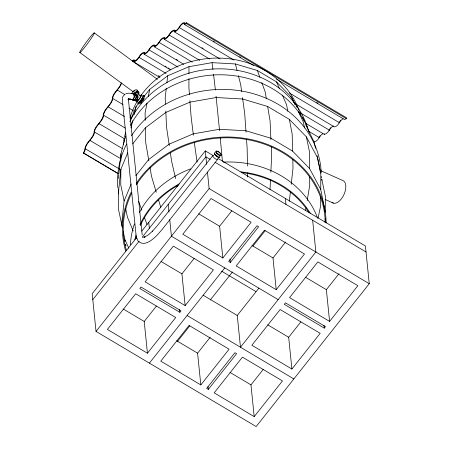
<?xml version="1.0" encoding="UTF-8"?>
<svg xmlns="http://www.w3.org/2000/svg" width="449" height="449" viewBox="0 0 449 449"><rect width="100%" height="100%" fill="white"/><g stroke="black" fill="none" stroke-linecap="round" stroke-linejoin="round"><path stroke-width="0.67" d="M188.939 78.586L188.911 87.69L189.427 94.554M188.956 73.687L188.978 66.682L212.068 62.652L235.399 63.96L257.384 70.521L276.522 81.892L291.513 97.293L295.436 104.645M320.709 196.965L320.67 205.833L318.088 218.023M322.174 181.222L325.407 196.308L325.256 212.282L320.743 189.461L320.816 173.084L317.089 155.702M127.701 152.856L120.871 169.239L120.764 184.814L124.098 200.989L121.673 224.219L122.336 227.576M120.933 160.433L120.983 153.665L124.53 139.746M118.48 188.995L118.295 208.448L122.403 227.649M118.575 178.579L118.744 175.11M325.155 222.704L325.194 218.534M270.017 189.703L270.483 179.926M270.854 172.242L271.662 155.477L271.247 146.497M118.884 173.724L120.983 153.665M120.871 169.239L118.446 192.469L118.71 193.811M289.358 201.191L290.402 191.751M291.216 184.337L293.006 168.156L292.787 159.294M166.287 88.189L165.181 97.837L165.468 104.095M166.916 82.672L167.702 75.78L188.978 66.682M324.296 133.858L324.38 134.414C328.937 133.566 329.381 127.578 333.534 125.956M305.522 210.637L305.96 207.977M307.178 200.652L309.72 185.33L309.664 176.962M147.014 103.107L145.094 112.952L145.252 120.377M148.288 96.546L149.697 89.329L167.702 75.78M130.99 127.948L132.775 120.54M134.234 114.478L136.176 106.402L138.292 103.73M186.559 22.781L184.629 23.589L184.46 22.484C179.667 23.292 179.359 30.235 174.566 31.037L174.392 29.931C169.604 30.74 169.29 37.682 164.502 38.485L164.328 37.385C159.541 38.187 159.227 45.13 154.439 45.933L154.265 44.833C149.472 45.635 149.163 52.578 144.376 53.38L144.202 52.28C139.409 53.083 139.1 60.026 134.307 60.828L134.139 59.728L132.208 60.536L132.259 61.036L133.937 60.514L134.06 61.631C138.848 60.828 139.162 53.88 143.949 53.077L144.123 54.183C148.911 53.38 149.225 46.432 154.013 45.63L154.187 46.735C158.98 45.933 159.288 38.984 164.081 38.182L164.25 39.288C169.043 38.485 169.352 31.537 174.145 30.734L174.313 31.84C179.106 31.037 179.415 24.089 184.208 23.286L184.247 24.19L184.674 24.431L186.307 23.584L186.559 22.781L346.69 117.902L346.437 118.704L344.512 119.518L276.483 79.108M121.297 82.93C119.513 88.863 113.457 92 112.272 98.224L112.469 98.572C111.206 105.15 104.426 108.422 103.158 115L103.354 115.348C102.086 121.926 95.306 125.204 94.043 131.782L94.234 132.124C92.971 138.702 86.191 141.979 84.923 148.557L84.833 150.039L83.419 153.036L118.934 174.139M121.64 82.992C119.855 88.924 113.793 92.062 112.615 98.286L112.806 98.628C111.543 105.206 104.763 108.484 103.495 115.062L103.691 115.404C102.428 121.982 95.643 125.26 94.38 131.838L94.576 132.18C93.308 138.758 86.528 142.036 85.265 148.613L84.805 150.982L83.755 153.098L83.419 153.036M130.429 120.192L136.176 106.402M124.098 200.989L131.192 183.972M329.796 128.857L328.988 130.384M339.859 121.41L339.057 122.936M142.614 99.369L143.152 98.37M140.251 103.079L141.037 103.017L144.241 98.46M320.103 135.733L318.925 137.832M144.202 96.266L149.697 89.329M132.623 143.955L145.409 127.808L165.849 112.43L190 102.103L216.21 97.528L242.69 99.016L267.643 106.464L289.364 119.367L306.375 136.844L317.516 157.711L320.569 173.151M135.851 175.705L148.636 159.558L169.077 144.18L193.227 133.853L219.432 129.278L245.917 130.766L270.87 138.213L292.591 151.117L309.602 168.594L320.743 189.461M136.563 237.678L92.197 293.713L96.024 331.424L256.154 426.55L369.252 283.717L365.424 246.007L217.933 158.39M141.783 231.089L205.294 150.881L213.118 155.528M92.797 299.668L139.168 241.113M142.389 237.044L205.895 156.836L210.121 159.344M212.854 155.556L157.217 225.819L152.374 231.336L152.699 230.994L148.215 234.95L144.252 237.246L144.887 236.932M217.765 159.199L162.072 229.534L157.043 235.259C152.761 239.463 144.741 246.883 138.561 241.467M96.024 331.424L209.122 188.591L207.438 172.023M147.44 353.217L175.716 317.51L135.682 293.73L107.412 329.437L147.44 353.217L144.219 321.462L156.398 306.083M185.14 305.606L213.415 269.9L173.381 246.119L145.111 281.826L185.14 305.606L181.918 273.851L194.097 258.467M222.839 257.995L251.114 222.289L211.081 198.509L182.81 234.215L222.839 257.995L219.617 226.24L231.796 210.856M179.841 312.302L181.02 310.815L140.986 287.034L139.807 288.522L179.841 312.302L179.561 309.541M149.405 363.134L224.797 267.913M230.348 262.457L258.618 226.745L256.951 225.757L228.681 261.464L230.348 262.457L229.995 259M177.215 341.74L189.832 325.806M210.272 299.988L232.459 271.971M252.905 246.147L265.084 230.769M200.821 384.928L229.091 349.221L189.063 325.435L160.787 361.148L200.821 384.928L197.594 353.172L210.211 337.238M276.219 289.706L304.489 253.994L264.461 230.214L236.185 265.92L276.219 289.706L272.992 257.951L285.609 242.017M258.916 288.112L237.252 315.473L240.479 347.229L315.877 252.007L312.65 220.251M208.325 389.384L236.601 353.677L234.934 352.684L206.658 388.396L208.325 389.384L208.044 386.623M254.196 416.633L282.472 380.926L242.438 357.146L214.162 392.853L254.196 416.633L250.969 384.877L263.148 369.499M291.895 369.022L320.171 333.315L280.137 309.535L251.861 345.242L291.895 369.022L288.668 337.266L300.847 321.888M329.594 321.411L357.87 285.704L317.836 261.924L289.56 297.631L329.594 321.411L326.367 289.656L338.984 273.727M324.29 328.107L325.469 326.619L285.441 302.839L284.262 304.327L324.29 328.107L324.01 325.345M330.167 128.285L330.672 127.656M340.23 120.837L340.735 120.209M124.62 94.582L122.802 96.647L122.358 100.228L136.17 236.202L137.966 240.995M128.605 99.184L129.144 98.679L128.128 99.678L128.678 98.314L128.442 100.026L128.408 99.313L142.193 235.012M343.042 118.794C339.343 120.652 338.804 126.191 334.443 126.966L295.319 103.719M322.915 133.69C319.217 135.547 318.678 141.087 314.317 141.862L314.188 141.66M125.804 93.74L128.902 93.134L132.623 93.661M127.954 99.521L129.744 99.167M142.535 237.274L144.976 236.909M138.758 95.137L139.56 95.143M129.076 99.291L128.403 99.207L131.203 99.611M320.26 170.457L342.598 180.431A12.269 6.555 -65.9 0 1 343.698 195.141A12.269 6.555 -65.9 0 1 331.974 202.28M325.16 199.446L333.455 203.156M186.307 23.584L346.437 118.704M213.191 41.005L214.392 41.723M239.676 56.742L240.883 57.455M316.73 102.512L317.937 103.231M184.382 24.392L253.606 65.52M179.263 27.563L234.041 60.104M289.425 93.005L339.393 122.689M174.481 30.487L175.682 31.2M201.921 47.74L203.122 48.453M174.313 31.84L220.066 59.021M169.194 35.011L209.531 58.971M299.831 112.615L329.325 130.137M164.418 37.935L165.619 38.648M164.25 39.288L199.771 60.385M305.718 123.329L324.38 134.414M159.131 42.459L192.245 62.13M308.429 131.147L319.261 137.585M154.349 45.383L155.556 46.095M176.373 59.414L177.579 60.132M154.187 46.735L183.686 64.258M149.068 49.906L177.967 67.075M144.286 52.83L145.493 53.543M165.109 66.149L166.31 66.862M168.117 67.934L169.318 68.652M144.123 54.183L170.609 69.921M139.005 57.354L166.096 73.451M134.223 60.278L135.402 60.98M158.402 75.595L159.608 76.308M132.259 61.036L159.951 77.481M117.268 90.069L125.097 94.717M134.728 100.441L137.136 101.872M112.71 98.454L122.942 104.538M128.964 108.114L133.78 110.976M214.925 162.201L366.025 251.962M108.153 106.845L124.407 116.499M103.596 115.236L125.265 128.105M209.122 188.591L369.252 283.717M99.038 123.621L124.317 138.64M94.475 132.012L122.167 148.462M89.918 140.397L120.618 158.637M198.705 213.819L219.617 226.24M252.08 245.524L272.992 257.951M305.455 277.235L326.367 289.656M85.361 148.787L119.675 169.172M83.755 153.098L118.671 173.836M278.178 299.618L171.423 236.202L169.739 219.634M221.587 271.168L255.902 291.547M161.006 261.43L181.918 273.851M267.756 324.846L288.668 337.266M203.178 295.229L237.555 315.653M187.104 315.524L293.854 378.939M123.307 309.041L144.219 321.462M176.682 340.746L197.594 353.172M230.056 372.457L250.969 384.877M143.164 100.458L142.344 99.869L140.217 102.428L141.037 103.017M94.357 32.962A12.269 0.92 -53.7 0 1 83.267 49.087A12.269 0.92 -53.7 0 1 83.531 46.062A12.269 0.92 -53.7 0 1 94.357 32.962L157.436 79.372M79.748 52.443L133.252 91.809M290.626 96.361L291.513 97.293L295.038 104.656M137.995 93.168L139.594 95.356M296.093 105.869L296.744 107.098M299.691 112.609L300.347 113.833M305.724 124.76L314.221 142.333L315.512 148.35M298.276 111.403L303.271 121.831L304.54 127.976M128.818 248.179L125.047 239.991L123.284 231.763M276.522 81.892L279.587 88.846M282.376 95.171L286.557 104.656L287.831 111.341M133.196 230.954L127.432 217.164L125.625 208.403M135.817 237.218L136.344 238.475M257.384 70.521L259.915 77.464M261.756 82.509L265.207 91.978L266.369 98.875M138.573 201.304L141.85 210.345M144.426 217.445L147.003 224.551M156.263 192.251L151.543 176.451L150.033 167.662M158.424 199.491L160.781 207.393M235.399 63.96L237.055 70.426M238.374 75.6L240.686 84.653L241.641 91.495M175.593 178.573L171.63 161.337L170.306 152.419M177.119 185.201L177.422 186.526M124.603 239.693L124.889 241.029M125.608 244.374L125.894 245.71L125.653 244.363M306.375 136.844L309.484 151.863L309.602 168.594M321.231 176.508L321.501 177.849M123.396 232.947L123.66 234.288M124.721 239.659L124.99 241.001M289.364 119.367L292.176 134.077L292.591 151.117M148.866 160.91L145.729 142.664L145.409 127.808M267.643 106.464L270.079 120.949L270.932 139.594M197.1 162.095L194.249 142.176M169.284 145.555L166.523 127.022L165.788 111.043M242.499 97.646L244.694 113.373L246.013 132.152M212.068 62.652L212.933 69.5M213.539 74.293L215.402 90.019M193.396 135.239L191.089 116.516L189.893 100.728M216.059 96.159L219.567 130.67M285.356 198.441L285.962 204.396M205.294 150.881L206.669 164.429M168.195 204.447L168.97 212.04M148.742 222.3L149.349 228.255M220.24 137.635L222.395 161.18M246.501 139.111L247.141 148.153L247.478 166.018M247.607 172.893L247.68 177.013M219.713 157.099A3.289 1.224 38.4 0 1 216.199 156.011A3.289 1.224 38.4 0 1 214.673 152.963M219.533 156.965A3.064 1.139 38.4 0 1 216.261 155.949A3.064 1.139 38.4 0 1 214.835 153.115M218.163 156.594A3.064 1.139 38.4 0 1 215.711 154.776M214.914 152.952A3.064 1.139 38.4 0 1 215.127 152.739M215.991 152.739A3.064 1.139 38.4 0 1 218.775 154.495A3.064 1.139 38.4 0 1 219.825 156.594M217.81 158.862A3.064 1.139 38.4 0 1 214.493 158.183A3.064 1.139 38.4 0 1 213.432 155.275M129.98 118.02A87.875 76.712 -5.8 0 1 137.355 101.031M141.053 95.368A87.875 76.712 -5.8 0 1 226.784 58.516A87.875 76.712 -5.8 0 1 298.905 110.23M117.868 187.929A101.996 89.037 -5.8 0 1 126.601 144.078M131.4 135.811A101.996 89.037 -5.8 0 1 244.032 91.473A101.996 89.037 -5.8 0 1 321.226 172.596M123.739 140.677A94.161 82.195 -5.8 0 1 124.137 138.612M124.435 137.248A94.161 82.195 -5.8 0 1 125.647 132.601M129.828 121.623A94.161 82.195 -5.8 0 1 222.603 68.877A94.161 82.195 -5.8 0 1 307.357 127.196M299.444 111.548A93.409 81.538 -5.8 0 1 300.852 113.995M302.486 117.116A93.409 81.538 -5.8 0 1 304.226 120.927M123.335 144.533A96.075 83.868 -5.8 0 1 125.787 136.064M130.468 125.355A96.075 83.868 -5.8 0 1 224.685 74.882A96.075 83.868 -5.8 0 1 309.507 132.955M136.316 184.87A101.109 88.262 -5.8 0 1 249.111 139.936A101.109 88.262 -5.8 0 1 325.244 222.294M126.523 250.744A101.109 88.262 -5.8 0 1 131.54 193.407M136.238 183.439A101.996 89.037 -5.8 0 1 250.379 139.398A101.996 89.037 -5.8 0 1 326.137 222.945M125.703 251.081A101.996 89.037 -5.8 0 1 131.125 192.318M134.84 239.693A94.161 82.195 -5.8 0 1 136.053 235.04M139.936 224.702A94.161 82.195 -5.8 0 1 179.241 183.882M240.905 171.86A94.161 82.195 -5.8 0 1 310.416 213.477M136.053 237.79A93.409 81.538 -5.8 0 1 136.401 236.494M140.341 225.566A93.409 81.538 -5.8 0 1 178.421 185.1M242.163 172.68A93.409 81.538 -5.8 0 1 308.732 212.192M130.406 244.744A96.075 83.868 -5.8 0 1 134.419 223.894M139.325 212.54A96.075 83.868 -5.8 0 1 190.584 168.886M223.17 162.123A96.075 83.868 -5.8 0 1 317.679 218.208M130.148 98.87A3.064 2.397 -81.8 0 0 134.111 97.708A3.064 2.397 -81.8 0 0 132 93.583A3.064 2.352 -78.3 0 1 133.914 97.747A3.064 2.352 -78.3 0 1 129.974 98.842M133.538 94.15A3.289 1.734 -36.1 0 1 137.4 91.568A3.289 1.734 -36.1 0 1 138.55 93.757M131.916 93.56A3.289 1.734 -36.1 0 1 134.683 90.232A3.289 1.734 -36.1 0 1 137.613 90.838A3.064 1.616 -36.1 0 0 136.844 90.356M133.707 94.133A3.064 1.616 -36.1 0 1 136.99 91.77A3.064 1.616 -36.1 0 1 138.623 93.201M133.089 92.152A3.064 1.616 -36.1 0 1 134.947 90.715M135.553 94.116A3.289 2.52 -78.3 0 1 137.736 98.157A3.289 2.52 -78.3 0 1 133.869 100.239M133.274 93.908A3.289 2.52 -78.3 0 1 136.131 97.82A3.289 2.52 -78.3 0 1 131.77 99.397M136.698 94.711A3.064 2.352 -78.3 0 1 137.495 95.8M137.68 96.529A3.064 2.352 -78.3 0 1 137.708 97.315M137.574 98.101A3.064 2.352 -78.3 0 1 134.52 100.329M135.536 94.335A3.064 2.352 -78.3 0 1 136.142 94.425M133.308 94.122A3.064 2.352 -78.3 0 1 135.968 97.77A3.064 2.352 -78.3 0 1 131.899 99.24M133.841 100.149A3.064 2.352 -78.3 0 1 132.225 99.308M142.58 96.905A3.064 0.516 -54.1 0 1 142.569 97.147M142.44 97.534A3.064 0.516 -54.1 0 1 140.952 99.936M140.47 100.548A3.064 0.516 -54.1 0 1 138.915 101.771M135.014 94.037A2.043 1.078 -36.1 0 1 136.928 92.848A2.043 1.078 -36.1 0 1 138.067 93.454M137.989 100.026A2.043 1.078 -36.1 0 1 137.798 99.818M134.779 94.144A3.064 2.352 -78.3 0 1 135.334 94.43M135.794 94.902A3.064 2.352 -78.3 0 1 136.316 96.249M136.21 97.82A3.064 2.352 -78.3 0 1 135.924 98.561M133.768 100.133A3.064 2.352 -78.3 0 1 132.146 99.291M136.939 94.761A3.064 2.352 -78.3 0 1 137.691 98.533A3.064 2.352 -78.3 0 1 134.767 100.38M135.16 94.509A3.064 2.352 -78.3 0 1 136.389 94.475M140.133 96.288A2.043 1.566 -78.3 0 1 140.503 96.484M140.599 95.755A3.064 0.516 -54.1 0 1 139.555 98.432A3.064 0.516 -54.1 0 1 137.293 100.352M140.649 95.306A4.092 0.69 -54.1 0 1 141.037 96.428A4.092 0.69 -54.1 0 1 137.579 101.014A4.092 0.69 -54.1 0 1 137.192 99.891M142.731 96.137A4.092 0.69 -54.1 0 1 141.334 99.706A4.092 0.69 -54.1 0 1 138.314 102.265M142.67 95.772A5.113 0.864 -54.1 0 1 143.304 96.877A5.113 0.864 -54.1 0 1 139.274 102.479A5.113 0.864 -54.1 0 1 137.933 102.355M144.039 95.923A5.113 0.864 -54.1 0 1 142.681 99.841A5.113 0.864 -54.1 0 1 138.511 103.983M134.369 93.903A3.064 1.616 -36.1 0 1 137.854 92.073A3.064 1.616 -36.1 0 1 138.634 94.122M134.094 94.105A2.554 1.347 -36.1 0 1 135.413 92.752M136.558 92.202A2.554 1.347 -36.1 0 1 137.097 92.101M137.562 92.124A2.554 1.347 -36.1 0 1 137.927 92.27M322.028 180.532L321.737 179.162L322.028 180.532M216.306 152.699A3.289 1.224 38.4 0 0 220.953 155.466A3.289 1.224 38.4 0 0 218.388 151.689A3.289 1.224 38.4 0 0 216.306 152.699M216.457 152.744A3.064 1.139 38.4 0 0 220.79 155.315A3.064 1.139 38.4 0 0 218.399 151.796A3.064 1.139 38.4 0 0 216.457 152.744"/></g></svg>
